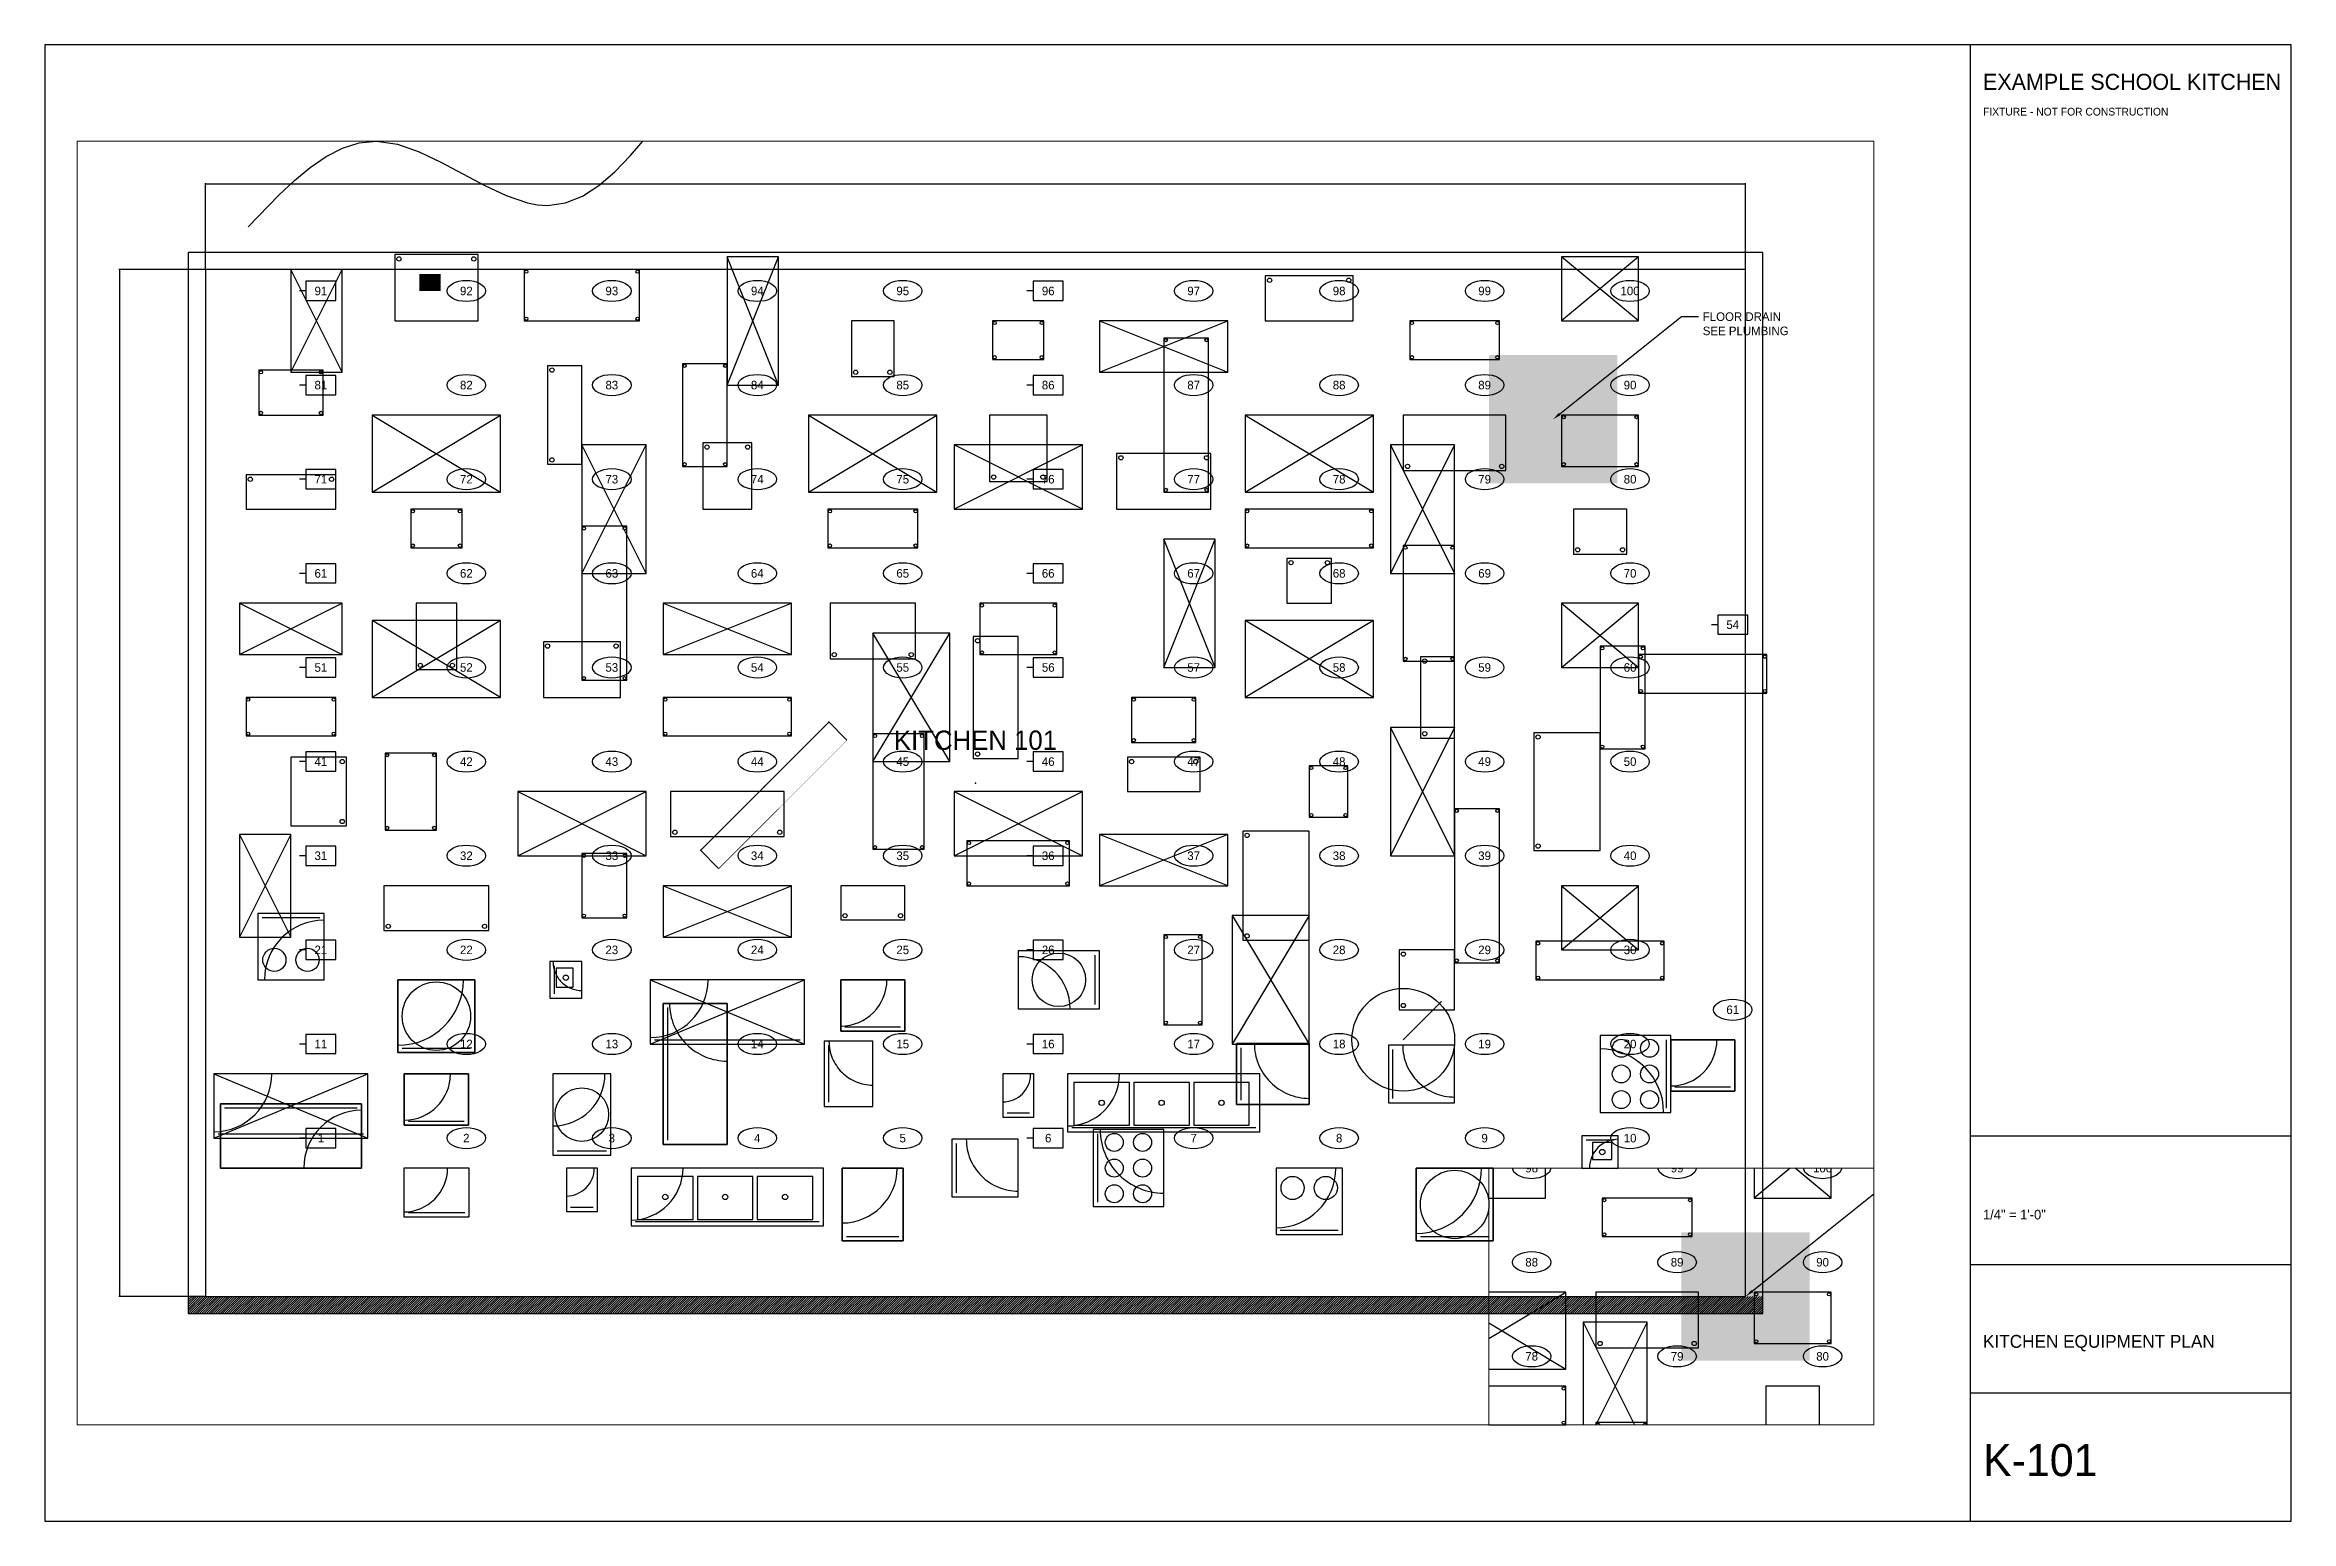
# Paper-space layout 'K-101 EQUIPMENT' of a CAD drawing. Header units: inches. Extents: x 0.5 to 35.5, y 0.5 to 23.5.
# The model-space entities are those that its viewports show. They can reach past a viewport. Long polylines and large blocks are cut down to what shows.
import ezdxf
from ezdxf import colors
from ezdxf.entities.mleader import LeaderData, LeaderLine
from ezdxf.enums import TextEntityAlignment as Align
from ezdxf.math import Vec2, Vec3

# ---------------------------------------------------------------- set-up
doc = ezdxf.new("R2010")
doc.units = ezdxf.units.IN
doc.header["$MEASUREMENT"] = 0
doc.linetypes.add('DASHED', pattern=[1.524, 1.27, -0.254])
for name, color, linetype in [('A-ANNO', 7, 'Continuous'), ('A-DIMS', 1, 'Continuous'), ('A-HATCH', 9, 'Continuous'), ('A-IMAGE', 7, 'Continuous'), ('A-WALL', 7, 'Continuous'), ('G-TTLB', 7, 'Continuous'), ('K-EQPM', 3, 'Continuous'), ('K-EQPM-3D', 3, 'Continuous'), ('K-EQPM-HIDDEN', 8, 'Continuous'), ('K-EQPM-TAG', 2, 'Continuous')]:
    doc.layers.add(name, color=color, linetype=linetype)
doc.layers.add('K-EQPM-CLEAR', color=4, linetype='DASHED', plot=False)
doc.styles.add('OpenSansCondensed-Light', font='OpenSansCondensed-Light.ttf')
doc.dimstyles.new('EZDXF', dxfattribs={"dimtxt": 0.25, "dimasz": 0.175, "dimexe": 0.375, "dimexo": 0.125, "dimgap": 0.1, "dimtad": 1, "dimlfac": 100, "dimzin": 12, "dimdsep": 46, "dimtxsty": 'OpenSansCondensed-Light', "dimblk": 'ARCHTICK', "dimcen": 2.5, "dimazin": 3, "dimtfac": 0.5, "dimtmove": 2, "dimatfit": 3, "dimarcsym": 0})
picture_1 = doc.add_image_def('image1.png', size_in_pixel=(64, 32))

# ---------------------------------------------------------------- blocks, each defined once
blk = doc.blocks.new('TITLEBLOCK-ARCHD')
at = {"layer": 'G-TTLB'}
for p, q in [((30.5, 6.5), (35.5, 6.5)), ((30.5, 4.5), (35.5, 4.5)), ((30.5, 2.5), (35.5, 2.5))]:
    blk.add_line(p, q, dxfattribs=at)
for points in [[(0.5, 0.5), (35.5, 0.5), (35.5, 23.5), (0.5, 23.5)], [(30.5, 0.5), (35.5, 0.5), (35.5, 23.5), (30.5, 23.5)]]:
    blk.add_lwpolyline(points, close=True, dxfattribs=at)
for s, height, p in [('EXAMPLE SCHOOL KITCHEN', 0.25, (30.7, 22.8)), ('FIXTURE - NOT FOR CONSTRUCTION', 0.12, (30.7, 22.4))]:
    blk.add_text(s, height=height, dxfattribs=at).set_placement(p)
for tag, p, height in [('SCALE', (30.7, 5.2), 0.15), ('SHEET-TITLE', (30.7, 3.2), 0.2), ('SHEET-NO', (30.7, 1.2), 0.5)]:
    blk.add_attdef(tag, p, '', height=height, dxfattribs=at)
blk = doc.blocks.new('_ARCHTICK')
at = {"color": 0, "linetype": 'ByBlock', "const_width": 0.15}
blk.add_lwpolyline([(-0.5, -0.5), (0.5, 0.5)], dxfattribs=at)
blk = doc.blocks.new('WW-RACK-CONV')
at = {"layer": 'K-EQPM'}
blk.add_lwpolyline([(-33, -30), (33, -30), (33, 0), (-33, 0)], close=True, dxfattribs=at)
at = {"layer": 'K-EQPM-3D'}
for points in [[(-33, -30), (33, -30), (33, 0), (-33, 0)], [(-33, -30, 64), (33, -30, 64), (33, 0, 64), (-33, 0, 64)], [(-33, 0), (33, 0), (33, 0, 64), (-33, 0, 64)], [(-33, -30), (-33, 0), (-33, 0, 64), (-33, -30, 64)], [(33, -30), (33, 0), (33, 0, 64), (33, -30, 64)], [(-33, -30), (33, -30), (33, -30, 64), (-33, -30, 64)]]:
    blk.add_3dface(points, dxfattribs=at)
at = {"layer": 'K-EQPM-CLEAR'}
blk.add_arc((-33, 0), 27, 270, 360, dxfattribs=at)
at = {"layer": 'K-EQPM-HIDDEN'}
blk.add_line((-31, -28), (31, -28), dxfattribs=at)
blk = doc.blocks.new('ITEMTAG-RECT')
blk.add_line((-7, 0), (-10, 0))
blk.add_lwpolyline([(-7, -4.5), (7, -4.5), (7, 4.5), (-7, 4.5)], close=True)
blk.add_attdef('KCL-ITEM', text='', height=4).set_placement((0, 0), align=Align.MIDDLE_CENTER)
at = {"flags": 1}
for tag, p in [('KCL-QTY', (0, -6.5)), ('KCL-MFR-SCHDNAME', (0, -7)), ('KCL-MODEL', (0, -7.5)), ('KCL-CATEGORY', (0, -8)), ('KCL-REMARK-USER-EQUIP', (0, -8.5)), ('KCL-REMARK', (0, -9)), ('KCL-ELEC', (0, -9.5)), ('KCL-EL-REMARK-USER', (0, -10)), ('KCL-EL-REMARK', (0, -10.5)), ('KCL-CW', (0, -11)), ('KCL-HW', (0, -11.5)), ('KCL-DD', (0, -12)), ('KCL-ID', (0, -12.5)), ('KCL-GAS', (0, -13)), ('KCL-SI', (0, -13.5)), ('KCL-SR', (0, -14)), ('KCL-PL-REMARK-USER', (0, -14.5)), ('KCL-PL-REMARK', (0, -15)), ('KCL-HVAC-IN', (0, -15.5)), ('KCL-HVAC-OUT', (0, -16)), ('KCL-HVAC-REMARK-USER', (0, -16.5)), ('KCL-HVAC-REMARK', (0, -17)), ('KCL-REFRIG-REMARK-USER', (0, -17.5)), ('KCL-USER-PDF-LOCAL', (0, -18)), ('KCL-USER-PDF-WEB', (0, -18.5)), ('KCL-NAFEM-SIS', (0, -19)), ('KCL-EQUIP-DIM', (0, -19.5)), ('KCL-USERFIELD1', (0, -20)), ('KCL-USERFIELD2', (0, -20.5)), ('KCL-USERFIELD3', (0, -21)), ('KCL-USERFIELD4', (0, -21.5)), ('KCL-USERFIELD5', (0, -22)), ('KCL-USERFIELD6', (0, -22.5)), ('KCL-USERFIELD7', (0, -23)), ('KCL-USERFIELD8', (0, -23.5)), ('KCL-USERFIELD9', (0, -24)), ('KCL-USERSPEC1', (0, -24.5)), ('KCL-USERSPEC2', (0, -25)), ('KCL-USERSPEC3', (0, -25.5)), ('KCL-USERSPEC4', (0, -26)), ('KCL-SYSSPEC1', (0, -26.5)), ('KCL-SYSSPEC2', (0, -27)), ('KCL-SYSSPEC3', (0, -27.5)), ('KCL-SYSSPEC4', (0, -28)), ('KCL-MFR', (0, -28.5)), ('KCL-FILENAME', (0, -29))]:
    blk.add_attdef(tag, p, '', height=0.4, dxfattribs=at)
blk = doc.blocks.new('HW-DROPIN-2')
at = {"layer": 'K-EQPM'}
blk.add_lwpolyline([(-15.25, -22.75), (15.25, -22.75), (15.25, 0), (-15.25, 0)], close=True, dxfattribs=at)
at = {"layer": 'K-EQPM-CLEAR'}
blk.add_arc((-15.25, 0), 20.48, 270, 360, dxfattribs=at)
at = {"layer": 'K-EQPM-HIDDEN'}
blk.add_line((-13.25, -20.75), (13.25, -20.75), dxfattribs=at)
blk = doc.blocks.new('BalloonEllipse')
blk.add_ellipse((0, 0), major_axis=(9, 0), ratio=0.55)
blk.add_attdef('KCL-ITEM', text='', height=4).set_placement((0, 0), align=Align.MIDDLE_CENTER)
at = {"flags": 1}
for tag, p in [('KCL-QTY', (0, -6.5)), ('KCL-MFR-SCHDNAME', (0, -7)), ('KCL-MODEL', (0, -7.5)), ('KCL-CATEGORY', (0, -8)), ('KCL-REMARK-USER-EQUIP', (0, -8.5)), ('KCL-REMARK', (0, -9)), ('KCL-ELEC', (0, -9.5)), ('KCL-EL-REMARK-USER', (0, -10)), ('KCL-EL-REMARK', (0, -10.5)), ('KCL-CW', (0, -11)), ('KCL-HW', (0, -11.5)), ('KCL-DD', (0, -12)), ('KCL-ID', (0, -12.5)), ('KCL-GAS', (0, -13)), ('KCL-SI', (0, -13.5)), ('KCL-SR', (0, -14)), ('KCL-PL-REMARK-USER', (0, -14.5)), ('KCL-PL-REMARK', (0, -15)), ('KCL-HVAC-IN', (0, -15.5)), ('KCL-HVAC-OUT', (0, -16)), ('KCL-HVAC-REMARK-USER', (0, -16.5)), ('KCL-HVAC-REMARK', (0, -17)), ('KCL-REFRIG-REMARK-USER', (0, -17.5)), ('KCL-USER-PDF-LOCAL', (0, -18)), ('KCL-USER-PDF-WEB', (0, -18.5)), ('KCL-NAFEM-SIS', (0, -19)), ('KCL-EQUIP-DIM', (0, -19.5)), ('KCL-USERFIELD1', (0, -20)), ('KCL-USERFIELD2', (0, -20.5)), ('KCL-USERFIELD3', (0, -21)), ('KCL-USERFIELD4', (0, -21.5)), ('KCL-USERFIELD5', (0, -22)), ('KCL-USERFIELD6', (0, -22.5)), ('KCL-USERFIELD7', (0, -23)), ('KCL-USERFIELD8', (0, -23.5)), ('KCL-USERFIELD9', (0, -24)), ('KCL-USERSPEC1', (0, -24.5)), ('KCL-USERSPEC2', (0, -25)), ('KCL-USERSPEC3', (0, -25.5)), ('KCL-USERSPEC4', (0, -26)), ('KCL-SYSSPEC1', (0, -26.5)), ('KCL-SYSSPEC2', (0, -27)), ('KCL-SYSSPEC3', (0, -27.5)), ('KCL-SYSSPEC4', (0, -28)), ('KCL-MFR', (0, -28.5)), ('KCL-FILENAME', (0, -29))]:
    blk.add_attdef(tag, p, '', height=0.4, dxfattribs=at)
blk = doc.blocks.new('TOASTER-CONV')
at = {"layer": 'K-EQPM'}
blk.add_lwpolyline([(-7.25, -20.25), (7.25, -20.25), (7.25, 0), (-7.25, 0)], close=True, dxfattribs=at)
at = {"layer": 'K-EQPM-CLEAR'}
blk.add_arc((-7.25, 0), 13.05, 270, 360, dxfattribs=at)
at = {"layer": 'K-EQPM-HIDDEN'}
blk.add_line((-5.25, -18.25), (5.25, -18.25), dxfattribs=at)
blk = doc.blocks.new('SINK-3COMP')
at = {"layer": 'K-EQPM'}
for points in [[(-45, -27), (45, -27), (45, 0), (-45, 0)], [(-42, -24), (-16, -24), (-16, -4), (-42, -4)], [(-14, -24), (12, -24), (12, -4), (-14, -4)], [(14, -24), (40, -24), (40, -4), (14, -4)]]:
    blk.add_lwpolyline(points, close=True, dxfattribs=at)
for centre in [(-29, -13.5), (-1, -13.5), (27, -13.5)]:
    blk.add_circle(centre, 1.25, dxfattribs=at)
at = {"layer": 'K-EQPM-CLEAR'}
blk.add_arc((-45, 0), 24.3, 270, 360, dxfattribs=at)
at = {"layer": 'K-EQPM-HIDDEN'}
blk.add_line((-43, -25), (43, -25), dxfattribs=at)
blk = doc.blocks.new('CAB-HEATED-PT')
at = {"layer": 'K-EQPM'}
blk.add_lwpolyline([(-14.25, -34), (14.25, -34), (14.25, 0), (-14.25, 0)], close=True, dxfattribs=at)
at = {"layer": 'K-EQPM-3D'}
for points in [[(-14.25, -34), (14.25, -34), (14.25, 0), (-14.25, 0)], [(-14.25, -34, 34), (14.25, -34, 34), (14.25, 0, 34), (-14.25, 0, 34)], [(-14.25, 0), (14.25, 0), (14.25, 0, 34), (-14.25, 0, 34)], [(-14.25, -34), (-14.25, 0), (-14.25, 0, 34), (-14.25, -34, 34)], [(14.25, -34), (14.25, 0), (14.25, 0, 34), (14.25, -34, 34)], [(-14.25, -34), (14.25, -34), (14.25, -34, 34), (-14.25, -34, 34)]]:
    blk.add_3dface(points, dxfattribs=at)
at = {"layer": 'K-EQPM-CLEAR'}
blk.add_arc((-14.25, 0), 25.65, 270, 360, dxfattribs=at)
at = {"layer": 'K-EQPM-HIDDEN'}
blk.add_line((-12.25, -32), (12.25, -32), dxfattribs=at)
blk = doc.blocks.new('CAB-MOBILE-WH')
at = {"layer": 'K-EQPM'}
blk.add_lwpolyline([(-13.5, -31), (13.5, -31), (13.5, 0), (-13.5, 0)], close=True, dxfattribs=at)
at = {"layer": 'K-EQPM-CLEAR'}
blk.add_arc((-13.5, 0), 24.3, 270, 360, dxfattribs=at)
at = {"layer": 'K-EQPM-HIDDEN'}
blk.add_line((-11.5, -29), (11.5, -29), dxfattribs=at)
blk = doc.blocks.new('RANGE-6B')
at = {"layer": 'K-EQPM'}
blk.add_lwpolyline([(-18, -33), (18, -33), (18, 0), (-18, 0)], close=True, dxfattribs=at)
for centre in [(-12, -9.9), (0, -9.9), (12, -9.9), (-12, -23.1), (0, -23.1), (12, -23.1)]:
    blk.add_circle(centre, 4.2, dxfattribs=at)
at = {"layer": 'K-EQPM-CLEAR'}
blk.add_arc((-18, 0), 29.7, 270, 360, dxfattribs=at)
at = {"layer": 'K-EQPM-HIDDEN'}
blk.add_line((-16, -31), (16, -31), dxfattribs=at)
blk = doc.blocks.new('FRYER-2')
at = {"layer": 'K-EQPM'}
blk.add_lwpolyline([(-15.5, -31), (15.5, -31), (15.5, 0), (-15.5, 0)], close=True, dxfattribs=at)
for centre in [(-7.75, -9.3), (7.75, -9.3)]:
    blk.add_circle(centre, 5.42, dxfattribs=at)
at = {"layer": 'K-EQPM-CLEAR'}
blk.add_arc((-15.5, 0), 27.9, 270, 360, dxfattribs=at)
at = {"layer": 'K-EQPM-HIDDEN'}
blk.add_line((-13.5, -29), (13.5, -29), dxfattribs=at)
blk = doc.blocks.new('KETTLE-40')
at = {"layer": 'K-EQPM'}
blk.add_lwpolyline([(-18, -34), (18, -34), (18, 0), (-18, 0)], close=True, dxfattribs=at)
blk.add_circle((0, -17), 16, dxfattribs=at)
at = {"layer": 'K-EQPM-3D'}
for points in [[(-18, -34), (18, -34), (18, 0), (-18, 0)], [(-18, -34, 34), (18, -34, 34), (18, 0, 34), (-18, 0, 34)], [(-18, 0), (18, 0), (18, 0, 34), (-18, 0, 34)], [(-18, -34), (-18, 0), (-18, 0, 34), (-18, -34, 34)], [(18, -34), (18, 0), (18, 0, 34), (18, -34, 34)], [(-18, -34), (18, -34), (18, -34, 34), (-18, -34, 34)]]:
    blk.add_3dface(points, dxfattribs=at)
at = {"layer": 'K-EQPM-CLEAR'}
blk.add_arc((-18, 0), 30.6, 270, 360, dxfattribs=at)
at = {"layer": 'K-EQPM-HIDDEN'}
blk.add_line((-16, -32), (16, -32), dxfattribs=at)
blk = doc.blocks.new('HANDSINK')
at = {"layer": 'K-EQPM'}
for points in [[(-8.5, -15), (8.5, -15), (8.5, 0), (-8.5, 0)], [(-5.5, -12), (3.5, -12), (3.5, -4), (-5.5, -4)]]:
    blk.add_lwpolyline(points, close=True, dxfattribs=at)
blk.add_circle((-1, -7.5), 1.25, dxfattribs=at)
at = {"layer": 'K-EQPM-CLEAR'}
blk.add_arc((-8.5, 0), 13.5, 270, 360, dxfattribs=at)
at = {"layer": 'K-EQPM-HIDDEN'}
blk.add_line((-6.5, -13), (6.5, -13), dxfattribs=at)
blk = doc.blocks.new('TABLE-WORK')
at = {"layer": 'K-EQPM'}
for p, q in [((-36, -30), (36, 0)), ((-36, 0), (36, -30))]:
    blk.add_line(p, q, dxfattribs=at)
blk.add_lwpolyline([(-36, -30), (36, -30), (36, 0), (-36, 0)], close=True, dxfattribs=at)
at = {"layer": 'K-EQPM-CLEAR'}
blk.add_arc((-36, 0), 27, 270, 360, dxfattribs=at)
at = {"layer": 'K-EQPM-HIDDEN'}
blk.add_line((-34, -28), (34, -28), dxfattribs=at)
blk = doc.blocks.new('ICE-MAKER')
at = {"layer": 'K-EQPM'}
blk.add_lwpolyline([(-15, -24), (15, -24), (15, 0), (-15, 0)], close=True, dxfattribs=at)
at = {"layer": 'K-EQPM-3D'}
for points in [[(-15, -24), (15, -24), (15, 0), (-15, 0)], [(-15, -24, 34), (15, -24, 34), (15, 0, 34), (-15, 0, 34)], [(-15, 0), (15, 0), (15, 0, 34), (-15, 0, 34)], [(-15, -24), (-15, 0), (-15, 0, 34), (-15, -24, 34)], [(15, -24), (15, 0), (15, 0, 34), (15, -24, 34)], [(-15, -24), (15, -24), (15, -24, 34), (-15, -24, 34)]]:
    blk.add_3dface(points, dxfattribs=at)
at = {"layer": 'K-EQPM-CLEAR'}
blk.add_arc((-15, 0), 21.6, 270, 360, dxfattribs=at)
at = {"layer": 'K-EQPM-HIDDEN'}
blk.add_line((-13, -22), (13, -22), dxfattribs=at)
blk = doc.blocks.new('MIXER-60')
at = {"layer": 'K-EQPM'}
blk.add_lwpolyline([(-13.5, -38), (13.5, -38), (13.5, 0), (-13.5, 0)], close=True, dxfattribs=at)
blk.add_circle((0, -19), 12.5, dxfattribs=at)
at = {"layer": 'K-EQPM-CLEAR'}
blk.add_arc((-13.5, 0), 24.3, 270, 360, dxfattribs=at)
at = {"layer": 'K-EQPM-HIDDEN'}
blk.add_line((-11.5, -36), (11.5, -36), dxfattribs=at)
blk = doc.blocks.new('SHELF-18X42')
at = {"layer": 'K-EQPM'}
blk.add_lwpolyline([(-21, -18), (21, -18), (21, 0), (-21, 0)], close=True, dxfattribs=at)
for centre in [(-20, -1), (20, -1), (-20, -17), (20, -17)]:
    blk.add_circle(centre, 0.75, dxfattribs=at)
blk = doc.blocks.new('TABLE-36X60')
at = {"layer": 'K-EQPM'}
for p, q in [((-30, -36), (30, 0)), ((-30, 0), (30, -36))]:
    blk.add_line(p, q, dxfattribs=at)
blk.add_lwpolyline([(-30, -36), (30, -36), (30, 0), (-30, 0)], close=True, dxfattribs=at)
blk = doc.blocks.new('CART-030')
at = {"layer": 'K-EQPM'}
blk.add_lwpolyline([(-14, -26), (14, -26), (14, 0), (-14, 0)], close=True, dxfattribs=at)
for centre in [(-12, -24), (12, -24)]:
    blk.add_circle(centre, 1, dxfattribs=at)
blk = doc.blocks.new('SHELF-18X60')
at = {"layer": 'K-EQPM'}
blk.add_lwpolyline([(-30, -18), (30, -18), (30, 0), (-30, 0)], close=True, dxfattribs=at)
for centre in [(-29, -1), (29, -1), (-29, -17), (29, -17)]:
    blk.add_circle(centre, 0.75, dxfattribs=at)
blk = doc.blocks.new('TABLE-24X48')
at = {"layer": 'K-EQPM'}
for p, q in [((-24, -24), (24, 0)), ((-24, 0), (24, -24))]:
    blk.add_line(p, q, dxfattribs=at)
blk.add_lwpolyline([(-24, -24), (24, -24), (24, 0), (-24, 0)], close=True, dxfattribs=at)
blk = doc.blocks.new('CART-033')
at = {"layer": 'K-EQPM'}
blk.add_lwpolyline([(-24.5, -21), (24.5, -21), (24.5, 0), (-24.5, 0)], close=True, dxfattribs=at)
for centre in [(-22.5, -19), (22.5, -19)]:
    blk.add_circle(centre, 1, dxfattribs=at)
blk = doc.blocks.new('SHELF-21X30')
at = {"layer": 'K-EQPM'}
blk.add_lwpolyline([(-15, -21), (15, -21), (15, 0), (-15, 0)], close=True, dxfattribs=at)
for centre in [(-14, -1), (14, -1), (-14, -20), (14, -20)]:
    blk.add_circle(centre, 0.75, dxfattribs=at)
blk = doc.blocks.new('TABLE-24X60')
at = {"layer": 'K-EQPM'}
for p, q in [((-30, -24), (30, 0)), ((-30, 0), (30, -24))]:
    blk.add_line(p, q, dxfattribs=at)
blk.add_lwpolyline([(-30, -24), (30, -24), (30, 0), (-30, 0)], close=True, dxfattribs=at)
blk = doc.blocks.new('CART-036')
at = {"layer": 'K-EQPM'}
blk.add_lwpolyline([(-15, -16), (15, -16), (15, 0), (-15, 0)], close=True, dxfattribs=at)
for centre in [(-13, -14), (13, -14)]:
    blk.add_circle(centre, 1, dxfattribs=at)
blk = doc.blocks.new('SHELF-21X48')
at = {"layer": 'K-EQPM'}
blk.add_lwpolyline([(-24, -21), (24, -21), (24, 0), (-24, 0)], close=True, dxfattribs=at)
for centre in [(-23, -1), (23, -1), (-23, -20), (23, -20)]:
    blk.add_circle(centre, 0.75, dxfattribs=at)
blk = doc.blocks.new('CART-039')
at = {"layer": 'K-EQPM'}
blk.add_lwpolyline([(-25.5, -31), (25.5, -31), (25.5, 0), (-25.5, 0)], close=True, dxfattribs=at)
for centre in [(-23.5, -29), (23.5, -29)]:
    blk.add_circle(centre, 1, dxfattribs=at)
blk = doc.blocks.new('SHELF-21X72')
at = {"layer": 'K-EQPM'}
blk.add_lwpolyline([(-36, -21), (36, -21), (36, 0), (-36, 0)], close=True, dxfattribs=at)
for centre in [(-35, -1), (35, -1), (-35, -20), (35, -20)]:
    blk.add_circle(centre, 0.75, dxfattribs=at)
blk = doc.blocks.new('TABLE-30X36')
at = {"layer": 'K-EQPM'}
for p, q in [((-18, -30), (18, 0)), ((-18, 0), (18, -30))]:
    blk.add_line(p, q, dxfattribs=at)
blk.add_lwpolyline([(-18, -30), (18, -30), (18, 0), (-18, 0)], close=True, dxfattribs=at)
blk = doc.blocks.new('CART-042')
at = {"layer": 'K-EQPM'}
blk.add_lwpolyline([(-16, -26), (16, -26), (16, 0), (-16, 0)], close=True, dxfattribs=at)
for centre in [(-14, -24), (14, -24)]:
    blk.add_circle(centre, 1, dxfattribs=at)
blk = doc.blocks.new('SHELF-24X36')
at = {"layer": 'K-EQPM'}
blk.add_lwpolyline([(-18, -24), (18, -24), (18, 0), (-18, 0)], close=True, dxfattribs=at)
for centre in [(-17, -1), (17, -1), (-17, -23), (17, -23)]:
    blk.add_circle(centre, 0.75, dxfattribs=at)
blk = doc.blocks.new('TABLE-30X60')
at = {"layer": 'K-EQPM'}
for p, q in [((-30, -30), (30, 0)), ((-30, 0), (30, -30))]:
    blk.add_line(p, q, dxfattribs=at)
blk.add_lwpolyline([(-30, -30), (30, -30), (30, 0), (-30, 0)], close=True, dxfattribs=at)
blk = doc.blocks.new('CART-045')
at = {"layer": 'K-EQPM'}
blk.add_lwpolyline([(-26.5, -21), (26.5, -21), (26.5, 0), (-26.5, 0)], close=True, dxfattribs=at)
for centre in [(-24.5, -19), (24.5, -19)]:
    blk.add_circle(centre, 1, dxfattribs=at)
blk = doc.blocks.new('SHELF-24X54')
at = {"layer": 'K-EQPM'}
blk.add_lwpolyline([(-27, -24), (27, -24), (27, 0), (-27, 0)], close=True, dxfattribs=at)
for centre in [(-26, -1), (26, -1), (-26, -23), (26, -23)]:
    blk.add_circle(centre, 0.75, dxfattribs=at)
blk = doc.blocks.new('CART-048')
at = {"layer": 'K-EQPM'}
blk.add_lwpolyline([(-17, -16), (17, -16), (17, 0), (-17, 0)], close=True, dxfattribs=at)
for centre in [(-15, -14), (15, -14)]:
    blk.add_circle(centre, 1, dxfattribs=at)
blk = doc.blocks.new('SHELF-18X24')
at = {"layer": 'K-EQPM'}
blk.add_lwpolyline([(-12, -18), (12, -18), (12, 0), (-12, 0)], close=True, dxfattribs=at)
for centre in [(-11, -1), (11, -1), (-11, -17), (11, -17)]:
    blk.add_circle(centre, 0.75, dxfattribs=at)
blk = doc.blocks.new('CART-051')
at = {"layer": 'K-EQPM'}
blk.add_lwpolyline([(-27.5, -31), (27.5, -31), (27.5, 0), (-27.5, 0)], close=True, dxfattribs=at)
for centre in [(-25.5, -29), (25.5, -29)]:
    blk.add_circle(centre, 1, dxfattribs=at)
blk = doc.blocks.new('CART-054')
at = {"layer": 'K-EQPM'}
blk.add_lwpolyline([(-18, -26), (18, -26), (18, 0), (-18, 0)], close=True, dxfattribs=at)
for centre in [(-16, -24), (16, -24)]:
    blk.add_circle(centre, 1, dxfattribs=at)
blk = doc.blocks.new('CART-057')
at = {"layer": 'K-EQPM'}
blk.add_lwpolyline([(-28.5, -21), (28.5, -21), (28.5, 0), (-28.5, 0)], close=True, dxfattribs=at)
for centre in [(-26.5, -19), (26.5, -19)]:
    blk.add_circle(centre, 1, dxfattribs=at)
blk = doc.blocks.new('CART-060')
at = {"layer": 'K-EQPM'}
blk.add_lwpolyline([(-19, -16), (19, -16), (19, 0), (-19, 0)], close=True, dxfattribs=at)
for centre in [(-17, -14), (17, -14)]:
    blk.add_circle(centre, 1, dxfattribs=at)
blk = doc.blocks.new('CART-063')
at = {"layer": 'K-EQPM'}
blk.add_lwpolyline([(-9.5, -31), (9.5, -31), (9.5, 0), (-9.5, 0)], close=True, dxfattribs=at)
for centre in [(-7.5, -29), (7.5, -29)]:
    blk.add_circle(centre, 1, dxfattribs=at)
blk = doc.blocks.new('CART-066')
at = {"layer": 'K-EQPM'}
blk.add_lwpolyline([(-20, -26), (20, -26), (20, 0), (-20, 0)], close=True, dxfattribs=at)
for centre in [(-18, -24), (18, -24)]:
    blk.add_circle(centre, 1, dxfattribs=at)
blk = doc.blocks.new('CART-069')
at = {"layer": 'K-EQPM'}
blk.add_lwpolyline([(-10.5, -21), (10.5, -21), (10.5, 0), (-10.5, 0)], close=True, dxfattribs=at)
for centre in [(-8.5, -19), (8.5, -19)]:
    blk.add_circle(centre, 1, dxfattribs=at)
blk = doc.blocks.new('CART-072')
at = {"layer": 'K-EQPM'}
blk.add_lwpolyline([(-21, -16), (21, -16), (21, 0), (-21, 0)], close=True, dxfattribs=at)
for centre in [(-19, -14), (19, -14)]:
    blk.add_circle(centre, 1, dxfattribs=at)
blk = doc.blocks.new('CART-075')
at = {"layer": 'K-EQPM'}
blk.add_lwpolyline([(-11.5, -31), (11.5, -31), (11.5, 0), (-11.5, 0)], close=True, dxfattribs=at)
for centre in [(-9.5, -29), (9.5, -29)]:
    blk.add_circle(centre, 1, dxfattribs=at)
blk = doc.blocks.new('CART-078')
at = {"layer": 'K-EQPM'}
blk.add_lwpolyline([(-22, -26), (22, -26), (22, 0), (-22, 0)], close=True, dxfattribs=at)
for centre in [(-20, -24), (20, -24)]:
    blk.add_circle(centre, 1, dxfattribs=at)
blk = doc.blocks.new('CART-081')
at = {"layer": 'K-EQPM'}
blk.add_lwpolyline([(-12.5, -21), (12.5, -21), (12.5, 0), (-12.5, 0)], close=True, dxfattribs=at)
for centre in [(-10.5, -19), (10.5, -19)]:
    blk.add_circle(centre, 1, dxfattribs=at)
blk = doc.blocks.new('CART-084')
at = {"layer": 'K-EQPM'}
blk.add_lwpolyline([(-23, -16), (23, -16), (23, 0), (-23, 0)], close=True, dxfattribs=at)
for centre in [(-21, -14), (21, -14)]:
    blk.add_circle(centre, 1, dxfattribs=at)
blk = doc.blocks.new('CART-087')
at = {"layer": 'K-EQPM'}
blk.add_lwpolyline([(-13.5, -31), (13.5, -31), (13.5, 0), (-13.5, 0)], close=True, dxfattribs=at)
for centre in [(-11.5, -29), (11.5, -29)]:
    blk.add_circle(centre, 1, dxfattribs=at)
blk = doc.blocks.new('CART-090')
at = {"layer": 'K-EQPM'}
blk.add_lwpolyline([(-24, -26), (24, -26), (24, 0), (-24, 0)], close=True, dxfattribs=at)
for centre in [(-22, -24), (22, -24)]:
    blk.add_circle(centre, 1, dxfattribs=at)
blk = doc.blocks.new('CART-003')
at = {"layer": 'K-EQPM'}
blk.add_lwpolyline([(-19.5, -31), (19.5, -31), (19.5, 0), (-19.5, 0)], close=True, dxfattribs=at)
for centre in [(-17.5, -29), (17.5, -29)]:
    blk.add_circle(centre, 1, dxfattribs=at)
blk = doc.blocks.new('CART-006')
at = {"layer": 'K-EQPM'}
blk.add_lwpolyline([(-10, -26), (10, -26), (10, 0), (-10, 0)], close=True, dxfattribs=at)
for centre in [(-8, -24), (8, -24)]:
    blk.add_circle(centre, 1, dxfattribs=at)
blk = doc.blocks.new('CART-009')
at = {"layer": 'K-EQPM'}
blk.add_lwpolyline([(-20.5, -21), (20.5, -21), (20.5, 0), (-20.5, 0)], close=True, dxfattribs=at)
for centre in [(-18.5, -19), (18.5, -19)]:
    blk.add_circle(centre, 1, dxfattribs=at)

msp = doc.modelspace()

# ---------------------------------------------------------------- hatches: boundary and pattern name
at = {"layer": 'A-HATCH'}
msp.add_hatch(color=8, dxfattribs=at).paths.add_polyline_path([(600, 380), (660, 380), (660, 440), (600, 440)])
h = msp.add_hatch(dxfattribs=at)
h.set_pattern_fill('ANSI31', scale=6)
h.paths.add_polyline_path([(-8, -8), (728, -8), (728, 0), (-8, 0)])

# ---------------------------------------------------------------- linework, layer by layer
at = {"layer": 'A-ANNO'}
msp.add_circle((560, 120), 24, dxfattribs=at)
msp.add_spline([(20, 500), (80, 540), (160, 510), (220, 560)], degree=3, dxfattribs=at)
msp.add_point((360, 240), dxfattribs=at)
msp.add_solid([(100, 470), (110, 470), (100, 478), (110, 478)], dxfattribs=at)
at = {"layer": 'A-WALL'}
for points in [[(-8, -8), (728, -8), (728, 488), (-8, 488)], [(0, 0), (720, 0), (720, 480), (0, 480)]]:
    msp.add_lwpolyline(points, close=True, dxfattribs=at)
msp.add_lwpolyline([(240, 0, 0, 0, 0), (240, 200, 0.414, 0, 0), (300, 260, 0, 0, 0), (360, 260, 0, 0, 0)], format="xyseb", dxfattribs=at)

# ---------------------------------------------------------------- block references
at = {"layer": 'K-EQPM'}
for name, p, rotation in [('CART-003', (108, 456), 180), ('TABLE-24X60', (244, 456), 90), ('TABLE-30X36', (652, 456), 180), ('TABLE-24X48', (40, 456), 90), ('SHELF-24X54', (176, 456), 180), ('CART-009', (516, 456), 180), ('SHELF-21X72', (448, 412), 90), ('SHELF-21X30', (40, 412), 180), ('CART-084', (176, 412), 270), ('SHELF-21X48', (244, 412), 270), ('CART-075', (244, 368), 180), ('TABLE-30X60', (176, 368), 90), ('TABLE-30X60', (380, 368), 180), ('CART-078', (448, 368), 180), ('TABLE-30X60', (584, 368), 270), ('CART-072', (40, 368), 180), ('SHELF-21X72', (176, 324), 90), ('TABLE-24X60', (448, 324), 90), ('SHELF-24X54', (584, 324), 270), ('CART-069', (516, 324), 180), ('TABLE-36X60', (108, 280), 180), ('TABLE-36X60', (516, 280), 180), ('CART-054', (176, 280), 180), ('TABLE-36X60', (312, 280), 90), ('CART-057', (380, 280), 270), ('CART-060', (584, 280), 270), ('SHELF-21X48', (652, 280), 90), ('SHELF-24X54', (312, 236), 90), ('TABLE-30X60', (584, 236), 270), ('CART-051', (652, 236), 270), ('CART-042', (40, 236), 90), ('SHELF-24X36', (108, 236), 270), ('CART-048', (448, 236), 180), ('SHELF-18X24', (516, 236), 90), ('SHELF-21X72', (584, 192), 90), ('TABLE-24X48', (40, 192), 270), ('SHELF-21X48', (380, 192), 180), ('TABLE-24X60', (448, 192), 180), ('CART-039', (516, 192), 270), ('SHELF-21X30', (176, 192), 90), ('FRYER-2', (40, 148), 180), ('SHELF-18X42', (448, 148), 90), ('TABLE-36X60', (516, 148), 270), ('MIXER-60', (380, 148), 90), ('CART-030', (584, 148), 270), ('SHELF-18X60', (652, 148), 180), ('HANDSINK', (176, 148), 270), ('WW-RACK-CONV', (244, 104), 270), ('HW-DROPIN-2', (312, 104), 270), ('CAB-HEATED-PT', (516, 104), 270), ('CAB-MOBILE-WH', (584, 104), 270), ('RANGE-6B', (652, 104), 90), ('WW-RACK-CONV', (40, 60), 180), ('CAB-MOBILE-WH', (380, 60), 270), ('RANGE-6B', (448, 60), 270), ('HANDSINK', (652, 60), 180)]:
    msp.add_blockref(name, p, dxfattribs=dict(at, rotation=rotation))
for name, p in [('CART-006', (312, 456)), ('SHELF-18X24', (380, 456)), ('TABLE-24X60', (448, 456)), ('SHELF-18X42', (584, 456)), ('TABLE-36X60', (108, 412)), ('TABLE-36X60', (312, 412)), ('CART-087', (380, 412)), ('TABLE-36X60', (516, 412)), ('CART-090', (584, 412)), ('SHELF-24X36', (652, 412)), ('SHELF-18X24', (108, 368)), ('SHELF-18X42', (312, 368)), ('SHELF-18X60', (516, 368)), ('CART-081', (652, 368)), ('TABLE-24X48', (40, 324)), ('CART-063', (108, 324)), ('TABLE-24X60', (244, 324)), ('CART-066', (312, 324)), ('SHELF-24X36', (380, 324)), ('TABLE-30X36', (652, 324)), ('SHELF-18X60', (700, 300)), ('SHELF-18X42', (40, 280)), ('SHELF-18X60', (244, 280)), ('SHELF-21X30', (448, 280)), ('TABLE-30X60', (176, 236)), ('CART-045', (244, 236)), ('TABLE-30X60', (380, 236)), ('CART-033', (108, 192)), ('TABLE-24X60', (244, 192)), ('CART-036', (312, 192)), ('TABLE-30X36', (652, 192)), ('KETTLE-40', (108, 148)), ('TABLE-WORK', (244, 148)), ('ICE-MAKER', (312, 148)), ('ICE-MAKER', (700, 120)), ('TABLE-WORK', (40, 104)), ('ICE-MAKER', (108, 104)), ('MIXER-60', (176, 104)), ('TOASTER-CONV', (380, 104)), ('SINK-3COMP', (448, 104)), ('HW-DROPIN-2', (108, 60)), ('TOASTER-CONV', (176, 60)), ('SINK-3COMP', (244, 60)), ('CAB-HEATED-PT', (312, 60)), ('FRYER-2', (516, 60)), ('KETTLE-40', (584, 60))]:
    msp.add_blockref(name, p, dxfattribs=at)
at = {"layer": 'K-EQPM-TAG'}
for name, p, values in [('ITEMTAG-RECT', (54, 470), {'KCL-ITEM': '91'}), ('BalloonEllipse', (122, 470), {'KCL-ITEM': '92'}), ('BalloonEllipse', (190, 470), {'KCL-ITEM': '93'}), ('BalloonEllipse', (258, 470), {'KCL-ITEM': '94'}), ('BalloonEllipse', (326, 470), {'KCL-ITEM': '95'}), ('ITEMTAG-RECT', (394, 470), {'KCL-ITEM': '96'}), ('BalloonEllipse', (462, 470), {'KCL-ITEM': '97'}), ('BalloonEllipse', (530, 470), {'KCL-ITEM': '98'}), ('BalloonEllipse', (598, 470), {'KCL-ITEM': '99'}), ('BalloonEllipse', (666, 470), {'KCL-ITEM': '100'}), ('ITEMTAG-RECT', (54, 426), {'KCL-ITEM': '81'}), ('BalloonEllipse', (122, 426), {'KCL-ITEM': '82'}), ('BalloonEllipse', (190, 426), {'KCL-ITEM': '83'}), ('BalloonEllipse', (258, 426), {'KCL-ITEM': '84'}), ('BalloonEllipse', (326, 426), {'KCL-ITEM': '85'}), ('ITEMTAG-RECT', (394, 426), {'KCL-ITEM': '86'}), ('BalloonEllipse', (462, 426), {'KCL-ITEM': '87'}), ('BalloonEllipse', (530, 426), {'KCL-ITEM': '88'}), ('BalloonEllipse', (598, 426), {'KCL-ITEM': '89'}), ('BalloonEllipse', (666, 426), {'KCL-ITEM': '90'}), ('ITEMTAG-RECT', (54, 382), {'KCL-ITEM': '71'}), ('BalloonEllipse', (122, 382), {'KCL-ITEM': '72'}), ('BalloonEllipse', (190, 382), {'KCL-ITEM': '73'}), ('BalloonEllipse', (258, 382), {'KCL-ITEM': '74'}), ('BalloonEllipse', (326, 382), {'KCL-ITEM': '75'}), ('ITEMTAG-RECT', (394, 382), {'KCL-ITEM': '76'}), ('BalloonEllipse', (462, 382), {'KCL-ITEM': '77'}), ('BalloonEllipse', (530, 382), {'KCL-ITEM': '78'}), ('BalloonEllipse', (598, 382), {'KCL-ITEM': '79'}), ('BalloonEllipse', (666, 382), {'KCL-ITEM': '80'}), ('ITEMTAG-RECT', (54, 338), {'KCL-ITEM': '61'}), ('BalloonEllipse', (122, 338), {'KCL-ITEM': '62'}), ('BalloonEllipse', (190, 338), {'KCL-ITEM': '63'}), ('BalloonEllipse', (258, 338), {'KCL-ITEM': '64'}), ('BalloonEllipse', (326, 338), {'KCL-ITEM': '65'}), ('ITEMTAG-RECT', (394, 338), {'KCL-ITEM': '66'}), ('BalloonEllipse', (462, 338), {'KCL-ITEM': '67'}), ('BalloonEllipse', (530, 338), {'KCL-ITEM': '68'}), ('BalloonEllipse', (598, 338), {'KCL-ITEM': '69'}), ('BalloonEllipse', (666, 338), {'KCL-ITEM': '70'}), ('ITEMTAG-RECT', (714, 314), {'KCL-ITEM': '54'}), ('ITEMTAG-RECT', (54, 294), {'KCL-ITEM': '51'}), ('BalloonEllipse', (122, 294), {'KCL-ITEM': '52'}), ('BalloonEllipse', (190, 294), {'KCL-ITEM': '53'}), ('BalloonEllipse', (258, 294), {'KCL-ITEM': '54'}), ('BalloonEllipse', (326, 294), {'KCL-ITEM': '55'}), ('ITEMTAG-RECT', (394, 294), {'KCL-ITEM': '56'}), ('BalloonEllipse', (462, 294), {'KCL-ITEM': '57'}), ('BalloonEllipse', (530, 294), {'KCL-ITEM': '58'}), ('BalloonEllipse', (598, 294), {'KCL-ITEM': '59'}), ('BalloonEllipse', (666, 294), {'KCL-ITEM': '60'}), ('ITEMTAG-RECT', (54, 250), {'KCL-ITEM': '41'}), ('BalloonEllipse', (122, 250), {'KCL-ITEM': '42'}), ('BalloonEllipse', (190, 250), {'KCL-ITEM': '43'}), ('BalloonEllipse', (258, 250), {'KCL-ITEM': '44'}), ('BalloonEllipse', (326, 250), {'KCL-ITEM': '45'}), ('ITEMTAG-RECT', (394, 250), {'KCL-ITEM': '46'}), ('BalloonEllipse', (462, 250), {'KCL-ITEM': '47'}), ('BalloonEllipse', (530, 250), {'KCL-ITEM': '48'}), ('BalloonEllipse', (598, 250), {'KCL-ITEM': '49'}), ('BalloonEllipse', (666, 250), {'KCL-ITEM': '50'}), ('ITEMTAG-RECT', (54, 206), {'KCL-ITEM': '31'}), ('BalloonEllipse', (122, 206), {'KCL-ITEM': '32'}), ('BalloonEllipse', (190, 206), {'KCL-ITEM': '33'}), ('BalloonEllipse', (258, 206), {'KCL-ITEM': '34'}), ('BalloonEllipse', (326, 206), {'KCL-ITEM': '35'}), ('ITEMTAG-RECT', (394, 206), {'KCL-ITEM': '36'}), ('BalloonEllipse', (462, 206), {'KCL-ITEM': '37'}), ('BalloonEllipse', (530, 206), {'KCL-ITEM': '38'}), ('BalloonEllipse', (598, 206), {'KCL-ITEM': '39'}), ('BalloonEllipse', (666, 206), {'KCL-ITEM': '40'}), ('ITEMTAG-RECT', (54, 162), {'KCL-ITEM': '21'}), ('BalloonEllipse', (122, 162), {'KCL-ITEM': '22'}), ('BalloonEllipse', (190, 162), {'KCL-ITEM': '23'}), ('BalloonEllipse', (258, 162), {'KCL-ITEM': '24'}), ('BalloonEllipse', (326, 162), {'KCL-ITEM': '25'}), ('ITEMTAG-RECT', (394, 162), {'KCL-ITEM': '26'}), ('BalloonEllipse', (462, 162), {'KCL-ITEM': '27'}), ('BalloonEllipse', (530, 162), {'KCL-ITEM': '28'}), ('BalloonEllipse', (598, 162), {'KCL-ITEM': '29'}), ('BalloonEllipse', (666, 162), {'KCL-ITEM': '30'}), ('BalloonEllipse', (714, 134), {'KCL-ITEM': '61'}), ('ITEMTAG-RECT', (54, 118), {'KCL-ITEM': '11'}), ('BalloonEllipse', (122, 118), {'KCL-ITEM': '12'}), ('BalloonEllipse', (190, 118), {'KCL-ITEM': '13'}), ('BalloonEllipse', (258, 118), {'KCL-ITEM': '14'}), ('BalloonEllipse', (326, 118), {'KCL-ITEM': '15'}), ('ITEMTAG-RECT', (394, 118), {'KCL-ITEM': '16'}), ('BalloonEllipse', (462, 118), {'KCL-ITEM': '17'}), ('BalloonEllipse', (530, 118), {'KCL-ITEM': '18'}), ('BalloonEllipse', (598, 118), {'KCL-ITEM': '19'}), ('BalloonEllipse', (666, 118), {'KCL-ITEM': '20'}), ('ITEMTAG-RECT', (54, 74), {'KCL-ITEM': '1'}), ('BalloonEllipse', (122, 74), {'KCL-ITEM': '2'}), ('BalloonEllipse', (190, 74), {'KCL-ITEM': '3'}), ('BalloonEllipse', (258, 74), {'KCL-ITEM': '4'}), ('BalloonEllipse', (326, 74), {'KCL-ITEM': '5'}), ('ITEMTAG-RECT', (394, 74), {'KCL-ITEM': '6'}), ('BalloonEllipse', (462, 74), {'KCL-ITEM': '7'}), ('BalloonEllipse', (530, 74), {'KCL-ITEM': '8'}), ('BalloonEllipse', (598, 74), {'KCL-ITEM': '9'}), ('BalloonEllipse', (666, 74), {'KCL-ITEM': '10'})]:
    msp.add_blockref(name, p, dxfattribs=at).add_auto_attribs(values)

# ---------------------------------------------------------------- texts
at = {"layer": 'A-ANNO'}
msp.add_text('KITCHEN 101', height=9, dxfattribs=at).set_placement((360, 260), align=Align.MIDDLE_CENTER)
at = {"layer": 'A-ANNO', "insert": (780, 480), "char_height": 4, "width": 160, "attachment_point": 1}
msp.add_mtext('GENERAL NOTES:\\P1. ALL EQUIPMENT IS EXAMPLE DATA.\\P2. THIS DRAWING IS A TEST FIXTURE.', dxfattribs=at)

# ---------------------------------------------------------------- dimensions: what is measured, and where the dimension line sits
at = {"layer": 'A-DIMS'}
msp.add_linear_dim(base=(0, 520), p1=(0, 480), p2=(720, 480), dimstyle='EZDXF', dxfattribs=at).render()
for base, p1, p2, angle in [((-40, 0), (0, 0), (0, 480), 90), ((231.51472, 208.48528), (240, 200), (300, 260), 45)]:
    msp.add_linear_dim(base=base, p1=p1, p2=p2, angle=angle, dimstyle='EZDXF', dxfattribs=at).render()
msp.add_radius_dim(center=(560, 120), mpoint=(576.97056, 136.97056), dimstyle='EZDXF', dxfattribs=at).render()

# ---------------------------------------------------------------- pictures from other files: only their frames are drawn
at = {"layer": 'A-IMAGE'}
image = msp.add_image(picture_1, insert=(780, 540), size_in_units=(64, 32), dxfattribs=at)

# ---------------------------------------------------------------- leaders
ml = msp.add_multileader_mtext('Standard')
ml.set_content('FLOOR DRAIN\\PSEE PLUMBING')
ml.set_leader_properties(linetype='ByLayer')
ml.build(insert=Vec2(0, 0))
ctx = ml.context
ctx.base_point = Vec3(698, 458)
notes = []
notes.append((ctx, [(0, (1, 1, 0), (690, 458), (1, 0), 8, [(0, [(630, 410)], 0, [])])]))
ctx.mtext.insert = Vec3(700, 460)
for ctx, leaders in notes:
    for number, flags, end, landing, length, lines in leaders:
        leader = LeaderData()
        leader.index, (leader.has_last_leader_line, leader.has_dogleg_vector, leader.attachment_direction) = number, flags
        leader.last_leader_point, leader.dogleg_vector, leader.dogleg_length = Vec3(end), Vec3(landing), length
        for number, points, colour, breaks in lines:
            line = LeaderLine()
            line.index, line.vertices, line.color, line.breaks = number, Vec3.list(points), colors.encode_raw_color(colour), breaks
            leader.lines.append(line)
        ctx.leaders.append(leader)

psp = doc.layouts.new('K-101 EQUIPMENT')

# ---------------------------------------------------------------- block references
at = {"layer": 'G-TTLB'}
psp.add_blockref('TITLEBLOCK-ARCHD', (0, 0), dxfattribs=at).add_auto_attribs({'SHEET-NO': 'K-101', 'SHEET-TITLE': 'KITCHEN EQUIPMENT PLAN', 'SCALE': '1/4" = 1\'-0"'})

# ---------------------------------------------------------------- viewports
psp.add_viewport(center=(15, 12), size=(28, 20), view_center_point=(360, 240), view_height=600, dxfattribs=at)
psp.add_viewport(center=(26, 4), size=(6, 4), view_center_point=(600, 410), view_height=120, status=3, dxfattribs=at)

doc.saveas('drawing.dxf')
